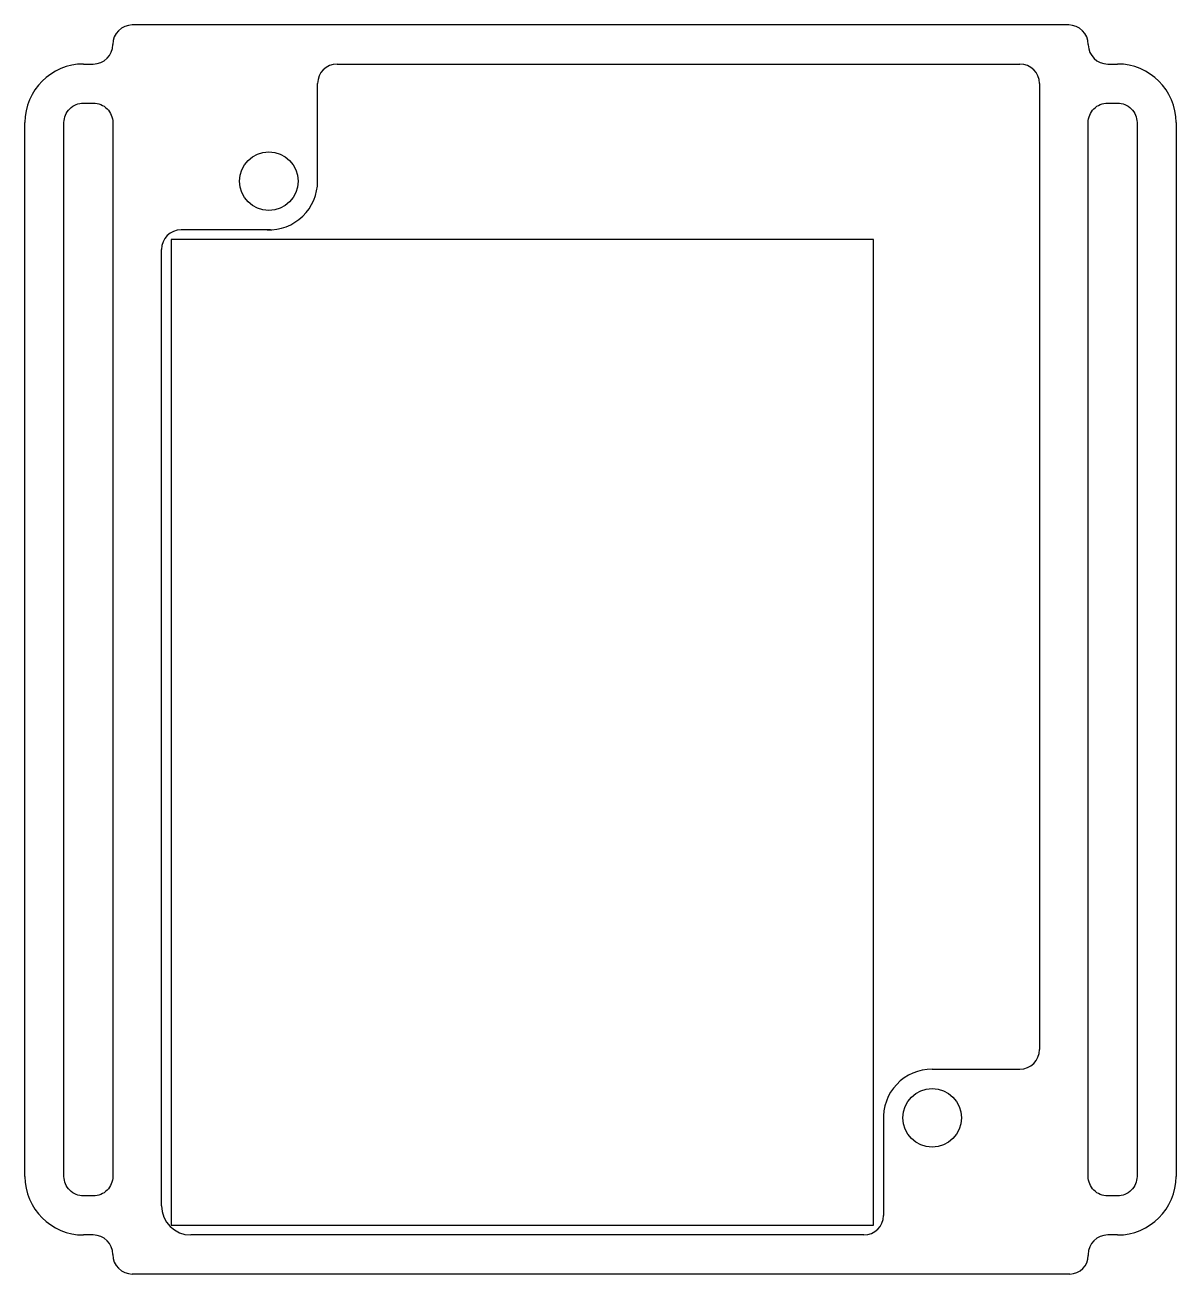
# Model space of a CAD drawing. Header units: millimetres. Extents: x 1.5 to 60.5, y -2 to 62.
import ezdxf

# ---------------------------------------------------------------- set-up
doc = ezdxf.new("R2010")
doc.units = ezdxf.units.MM
doc.layers.get('0').update_dxf_attribs({"linetype": 'CONTINUOUS'})

msp = doc.modelspace()

# ---------------------------------------------------------------- linework, layer by layer
for p, q in [((55, 62), (7, 62)), ((6, 61), (6, 61)), ((56, 61), (56, 60.98)), ((4.5, 60), (5, 60)), ((17.5, 60), (52.5, 60)), ((57, 60), (57.5, 60)), ((16.5, 54), (16.5, 59)), ((53.5, 59), (53.5, 9.5)), ((1.5, 3), (1.5, 57)), ((60.5, 57), (60.5, 3)), ((14.092, 51.502), (9.5, 51.502)), ((8.5, 1.5), (8.5, 50.502)), ((48, 8.5), (52.5, 8.5)), ((45.504, 5.856), (45.504, 1)), ((44.504, 0), (10, 0)), ((5, 0), (4.5, 0)), ((57.5, 0), (57, 0)), ((6, -1), (6, -1)), ((56, -1), (56, -1.05)), ((55.05, -2), (7, -2))]:
    msp.add_line(p, q)
for points in [[(3.5, 3), (3.5, 57, -0.414214), (4.5, 58), (5, 58, -0.414214), (6, 57), (6, 3, -0.414214), (5, 2), (4.5, 2, -0.414214)], [(57, 58), (57.5, 58, -0.414214), (58.5, 57), (58.5, 3, -0.414214), (57.5, 2), (57, 2, -0.414214), (56, 3), (56, 57, -0.414214)]]:
    msp.add_lwpolyline(points, format="xyb", close=True)
msp.add_lwpolyline([(45, 51.002), (9, 51.002), (9, 0.502), (45, 0.502)], close=True)
for centre in [(14, 54), (48, 6)]:
    msp.add_circle(centre, 1.5)
for centre, radius, start, end in [((7, 61), 1, 90, 179.99714), ((55, 61), 1, 0, 90), ((5, 61), 1, 270, 359.99714), ((57, 61), 1, 181.16841, 270), ((4.5, 57), 3, 90, 180), ((17.5, 59), 1, 90, 180), ((52.5, 59), 1, 0, 90), ((57.5, 57), 3, 0, 90), ((14, 54), 2.5, 267.8878, 360), ((9.5, 50.502), 1, 90, 180), ((52.5, 9.5), 1, -90, 0), ((48, 6), 2.5, 90, 183.29527), ((4.5, 3), 3, 180, 270), ((57.5, 3), 3, -90, 0), ((10, 1.5), 1.5, 180, 270), ((44.504, 1), 1, -90, 0), ((5, -1), 1, 0.00287, 90), ((57, -1), 1, 90, 180), ((7, -1), 1, 180.00286, 270), ((55.05, -1.05), 0.95, 270, 360)]:
    msp.add_arc(centre, radius, start, end)

doc.saveas('drawing.dxf')
